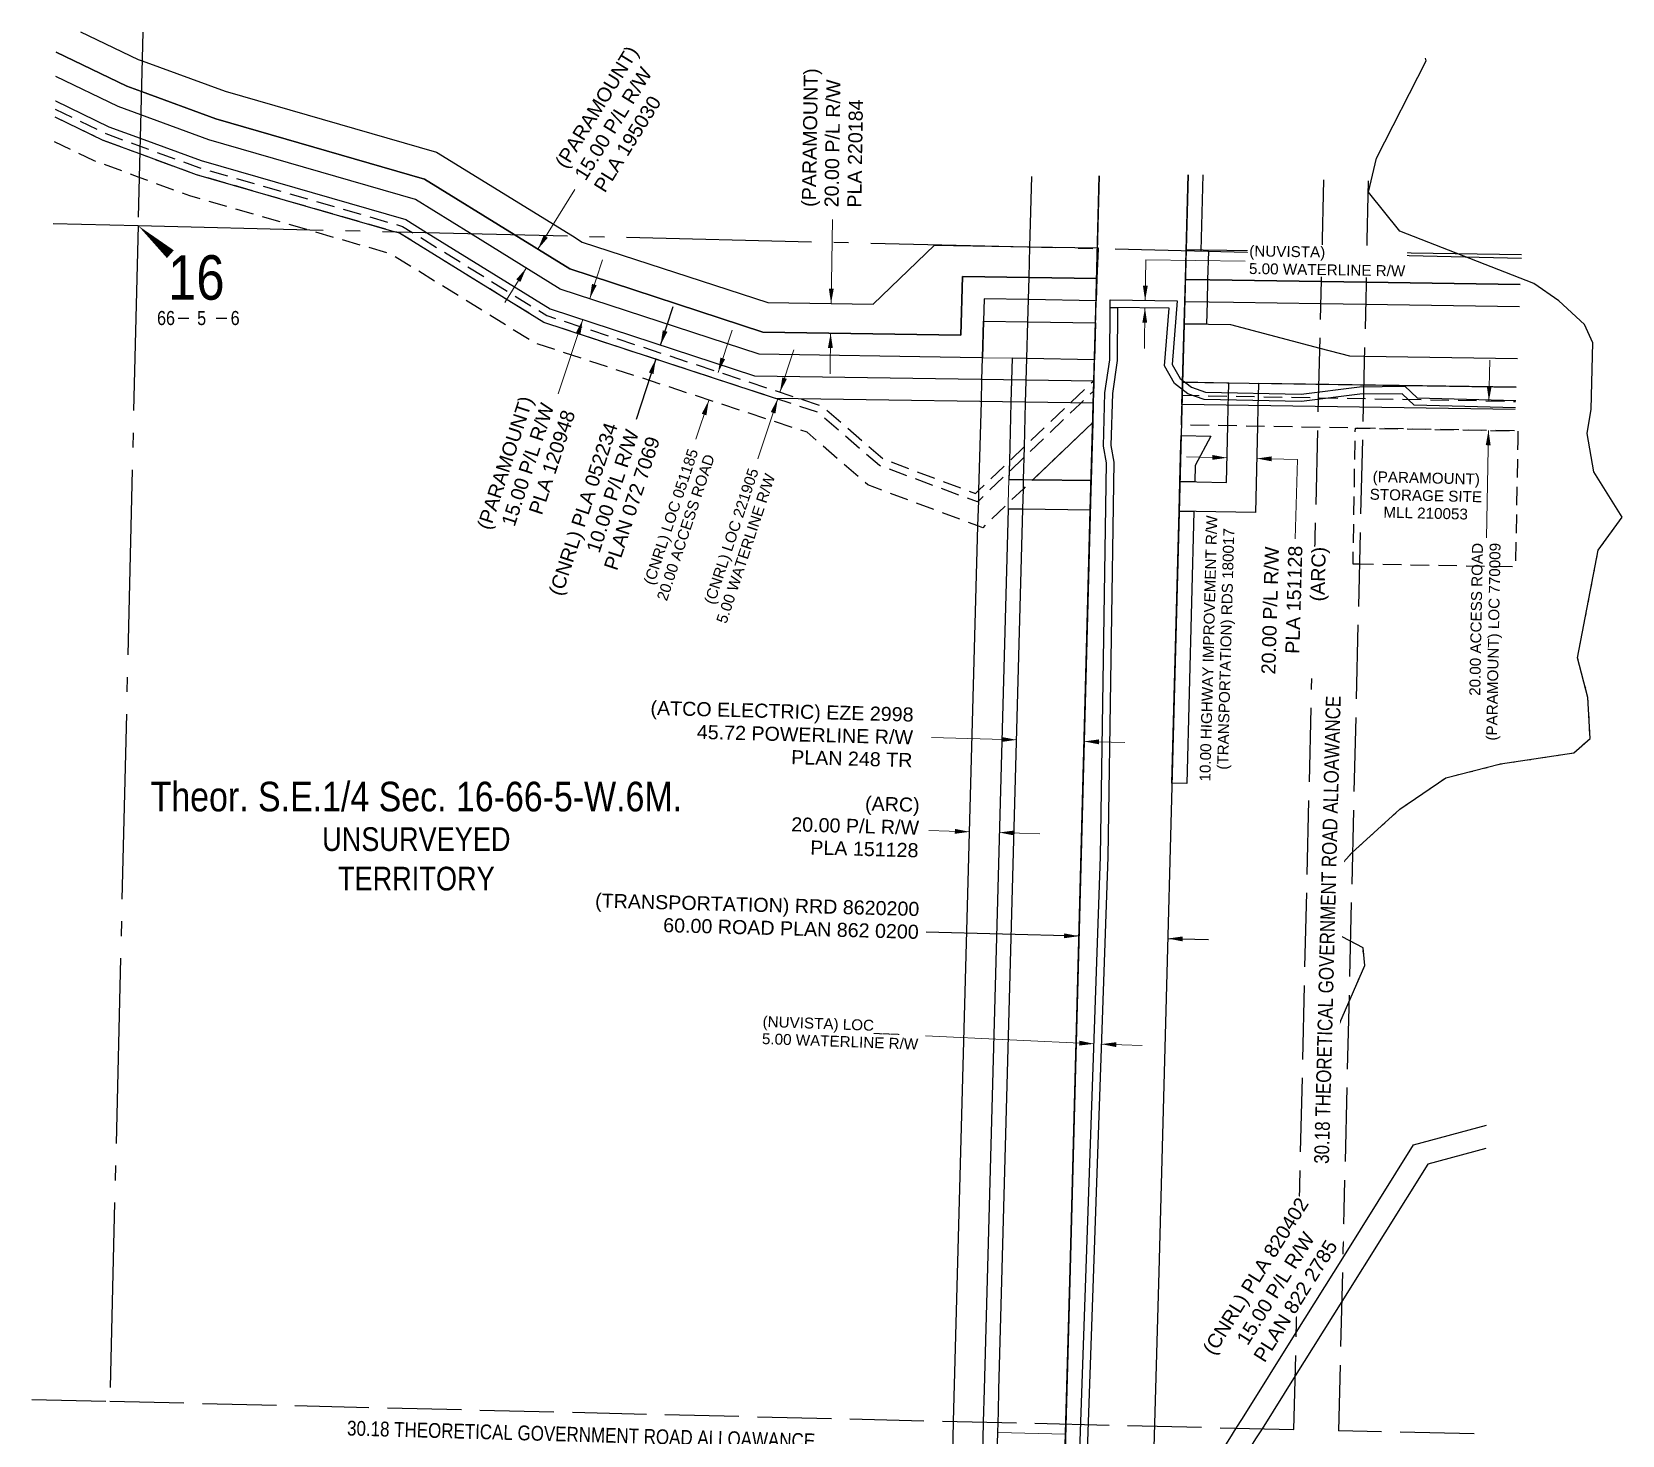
# Model space of a CAD drawing. Extents: x 380192 to 391966, y 6058532 to 6064394.
# Drawn here: x 390892 to 391966, y 6063308 to 6064255 of the extents above; entities that cross this region are included whole.
import ezdxf
from ezdxf.enums import TextEntityAlignment as Align

# ---------------------------------------------------------------- set-up
doc = ezdxf.new("R2010")
doc.units = 0
doc.header["$LTSCALE"] = 5
for name, pattern in [('foc-ACCESSROAD', [3.75, 2.5, -1.25]), ('foc-FLOWLINE', [3.75, 2.5, -1.25]), ('foc-QUARTERLINE', [33, 25, -3, 2, -3]), ('foc-UNSURVEYED', [12.5, 10, -2.5]), ('foc-WHEELTRACKS', [2, 0.4, -1.6])]:
    doc.linetypes.add(name, pattern=pattern)
for name, color, linetype in [('10', 1, 'Continuous'), ('9', 3, 'Continuous'), ('C-RW', 13, 'Continuous'), ('C-SYMBOL', 7, 'Continuous'), ('F-AR', 190, 'foc-ACCESSROAD'), ('F-EZE', 190, 'foc-FLOWLINE'), ('F-RW', 190, 'Continuous'), ('F-WS', 190, 'foc-ACCESSROAD'), ('L-QSEC', 8, 'foc-QUARTERLINE'), ('L-SECLBL', 7, 'Continuous'), ('L-TITLEDB', 4, 'Continuous'), ('L-TITLEDB-T', 4, 'Continuous'), ('L-UNS-T', 3, 'Continuous'), ('L-USEC', 7, 'foc-UNSURVEYED'), ('P-PROPOSED', 10, 'Continuous'), ('T-CREEK', 160, 'Continuous'), ('T-WATER-P3', 160, 'foc-WHEELTRACKS')]:
    doc.layers.add(name, color=color, linetype=linetype)
for name, color, linetype, lineweight in [('C-AR-T', 13, 'Continuous', 9), ('C-RW-T', 13, 'Continuous', 9), ('F-AR-T', 190, 'Continuous', 9), ('F-EZE-T', 190, 'Continuous', 9), ('F-RW-T', 190, 'Continuous', 9), ('F-WS-T', 190, 'Continuous', 9)]:
    doc.layers.add(name, color=color, linetype=linetype, lineweight=lineweight)
doc.styles.add('175L', font='ARIALN.TTF', dxfattribs={"height": 20})
doc.styles.add('80CG', font='ARIALN.TTF', dxfattribs={"height": 10})
doc.styles.add('80L', font='ARIALN.TTF', dxfattribs={"height": 10})
doc.styles.add('A60', font='arial.ttf', dxfattribs={"height": 7.35})
doc.styles.add('A80', font='arial.ttf', dxfattribs={"height": 9.5})
doc.styles.add('foc-LtypeFont', font='ARIALN.TTF', dxfattribs={"height": 7.35})
doc.styles.add('SIMPLEX', font='ARIALN.TTF')
doc.linetypes.add('foc-TOPO-flowdirection-NOLINE', pattern='A,0,[">",foc-LtypeFont,S=0.3,R=0,X=0,Y=-0.945],-20,[">",foc-LtypeFont,S=0.3,R=0,X=0,Y=-0.945],0', length=20)
doc.dimstyles.new('Compass 5 000', dxfattribs={"dimscale": 5, "dimtxt": 9, "dimasz": 2, "dimexe": 0.2, "dimexo": 0.0625, "dimgap": 0.5, "dimtad": 0, "dimtih": 1, "dimtoh": 1, "dimzin": 0, "dimdsep": 46, "dimtxsty": '80CG', "dimcen": 0.1, "dimse1": 1, "dimse2": 1, "dimclrd": 256, "dimclrt": 256, "dimaunit": 1, "dimadec": 4, "dimazin": 0, "dimtfac": 0.06, "dimtofl": 0, "dimtmove": 0, "dimatfit": 1, "dimfxl": 0.2, "dimtolj": 1, "dimtzin": 0, "dimlwd": -1, "dimarcsym": 0})

# ---------------------------------------------------------------- blocks, each defined once
blk = doc.blocks.new('L-SECLBL')
at = {"layer": '9', "color": 7}
for p, q in [((-5.1, -27.8), (-12.3, -27.8)), ((20.7, -27.8), (13.5, -27.8))]:
    blk.add_line(p, q, dxfattribs=at)
at = {"layer": '10', "color": 2, "style": 'SIMPLEX'}
blk.add_attdef('SEC', text='', height=30, dxfattribs=at).set_placement((0, 0), align=Align.MIDDLE)
at = {"layer": '10', "color": 5, "style": '80L'}
blk.add_attdef('TWP', text='', height=9.5, dxfattribs=at).set_placement((-14.4, -27.4), align=Align.MIDDLE_RIGHT)
blk.add_attdef('RGE', text='', height=9.5, dxfattribs=at).set_placement((3.6, -27.4), align=Align.MIDDLE_CENTER)
blk.add_attdef('MER', text='', height=9.5, dxfattribs=at).set_placement((23.2, -27.4), align=Align.MIDDLE_LEFT)

msp = doc.modelspace()

# ---------------------------------------------------------------- linework, layer by layer
at = {"layer": 'C-RW', "flags": 128}
msp.add_lwpolyline([(391893.7, 6064001.4), (391825.4, 6064003.2), (391817.1, 6064011), (391788.7, 6064010.6), (391749.2, 6064005.7), (391683.4, 6064007), (391672.5, 6064010.9), (391663.5, 6064017.9), (391656.8, 6064029.7), (391659.8, 6064068.7), (391620, 6064069.3), (391620, 6064074.3), (391665.2, 6064073.6), (391661.9, 6064030.8), (391667.3, 6064021.2), (391675, 6064015.3), (391684.3, 6064012), (391749, 6064010.7), (391788.4, 6064015.6), (391819.1, 6064016), (391827.4, 6064008.2), (391893.9, 6064006.4)], dxfattribs=at)
at = {"layer": 'C-RW-T'}
msp.add_line((391711.1, 6064100.4), (391644, 6064101.4), dxfattribs=at)
at = {"layer": 'F-AR', "flags": 128}
for points in [[(390907.5, 6064203.2), (390941.7, 6064186.7), (390964.8, 6064178.2), (391004.6, 6064163.7), (391142.1, 6064124), (391148.4, 6064120.1), (391239.6, 6064063.7), (391411, 6064007.4), (391425.4, 6064002.7), (391466.7, 6063966.9), (391529.1, 6063943.6), (391531.4, 6063945.8), (391551.9, 6063965.4), (391562.1, 6063975.2), (391592.7, 6064004.4), (391608, 6064019.1), (391608.9, 6064019.9), (391608.9, 6064018.9), (391608.5, 6064004), (391608.2, 6063991.5), (391567.7, 6063952.9), (391561.4, 6063946.8), (391551.1, 6063937), (391533.9, 6063920.5), (391530.7, 6063921.7), (391456.3, 6063949.4), (391415.3, 6063984.9), (391231.1, 6064045.4), (391133.9, 6064105.5), (391077.5, 6064121.8), (390998.4, 6064144.6), (390964.3, 6064157.1), (390933.9, 6064168.2), (390907.1, 6064181.2)], [(390907.5, 6064203.2), (390941.7, 6064186.7), (390964.8, 6064178.2), (391004.6, 6064163.7), (391142.1, 6064124), (391148.4, 6064120.1), (391239.6, 6064063.7), (391411, 6064007.4), (391425.4, 6064002.7), (391466.7, 6063966.9), (391529.1, 6063943.6), (391531.4, 6063945.8), (391551.9, 6063965.4), (391562.1, 6063975.2), (391592.7, 6064004.4), (391608, 6064019.1), (391608.9, 6064019.9), (391608.9, 6064018.9), (391608.7, 6064012.8), (391599.7, 6064004.2), (391561.9, 6063968.1), (391551.7, 6063958.3), (391531.2, 6063938.7), (391530.3, 6063937.9), (391464.1, 6063962.5), (391422.8, 6063998.3), (391394.1, 6064007.7), (391237.5, 6064059.1), (391140.1, 6064119.4), (391136.5, 6064120.4), (391003, 6064158.9), (390964.7, 6064172.9), (390939.8, 6064182.1), (390907.4, 6064197.7)], [(391893, 6063985.8), (391668.1, 6063989.9), (391668.7, 6064009.9), (391893.8, 6064005.8)]]:
    msp.add_lwpolyline(points, dxfattribs=at)
at = {"layer": 'F-EZE', "linetype": 'Continuous', "flags": 128}
for points in [[(391543.7, 6063294.3), (391544.1, 6063309.3), (391544.3, 6063316.1), (391544.5, 6063323.3), (391544.9, 6063338.2), (391547.1, 6063419.9), (391561, 6063933), (391561.4, 6063946.8), (391561.5, 6063953), (391562.1, 6063975.2), (391562.9, 6064004.8), (391563.3, 6064019.7), (391563.7, 6064034.7), (391564.4, 6064059.5), (391564.8, 6064074.5), (391565.2, 6064089.5), (391565.8, 6064110.1), (391567.1, 6064157.6)], [(391568, 6062513.9), (391587.2, 6063210), (391589.9, 6063309), (391592.9, 6063419.6), (391606.6, 6063932.3), (391608.9, 6064019.6), (391610, 6064059.5), (391612.6, 6064158.1)]]:
    msp.add_lwpolyline(points, dxfattribs=at)
at = {"layer": 'F-RW', "flags": 128}
for points in [[(390924.7, 6064255.4), (390963.6, 6064236.7), (390966.2, 6064235.7), (391022.2, 6064215.3), (391165, 6064174.1), (391256.8, 6064117.5), (391263.4, 6064113.4), (391388.7, 6064072.5), (391459.9, 6064071.5), (391501.3, 6064111.2), (391553, 6064110.4), (391554.5, 6064110.4), (391565.8, 6064110.1), (391611.5, 6064109.6), (391611.9, 6064109.6), (391611.9, 6064109), (391610.9, 6064088.8), (391565.2, 6064089.5), (391520.3, 6064090.2), (391519.2, 6064050.5), (391385.4, 6064052.6), (391255, 6064095.3), (391217.5, 6064118.4), (391157, 6064155.9), (391016, 6064196.7), (390965.7, 6064215.1), (390955.9, 6064218.7), (390908.2, 6064241.7)], [(390908.2, 6064241.7), (390955.9, 6064218.7), (390965.7, 6064215.1), (391016, 6064196.7), (391157, 6064155.9), (391217.5, 6064118.4), (391255, 6064095.3), (391385.4, 6064052.6), (391519.2, 6064050.5), (391520.3, 6064090.2), (391565.2, 6064089.5), (391610.9, 6064088.8), (391610.5, 6064073.8), (391564.8, 6064074.5), (391534.9, 6064075), (391534.5, 6064060), (391533.8, 6064035.2), (391518.8, 6064035.5), (391382.9, 6064037.6), (391248.6, 6064081.6), (391187.9, 6064119.2), (391150.8, 6064142.1), (391011.3, 6064182.5), (390965.3, 6064199.3), (390950, 6064204.9), (390907.9, 6064225.2)], [(390907.6, 6064208.7), (390943.7, 6064191.3), (390965, 6064183.5), (391006.1, 6064168.4), (391144.2, 6064128.6), (391158.2, 6064119.9), (391241.7, 6064068.3), (391379.8, 6064023), (391608.9, 6064019.6), (391608.5, 6064004.6), (391394, 6064007.7), (391237.5, 6064059.1), (391140.1, 6064119.4), (391136.5, 6064120.4), (391003, 6064158.9), (390964.7, 6064172.9), (390939.8, 6064182.1), (390907.4, 6064197.7)], [(391897, 6064084.7), (391792.8, 6064086.3), (391762.7, 6064086.7), (391687.2, 6064087.9), (391670.8, 6064088.1), (391671.3, 6064107.6), (391671.3, 6064108.3), (391682.7, 6064108.2), (391763.2, 6064107), (391793.3, 6064106.5), (391897.8, 6064105)], [(391896.4, 6064069.7), (391792.5, 6064071.3), (391762.3, 6064071.7), (391703.3, 6064072.6), (391686.8, 6064072.9), (391670.4, 6064073.1), (391670.8, 6064088.1), (391687.2, 6064087.9), (391762.7, 6064086.7), (391792.8, 6064086.3), (391897, 6064084.7)], [(391513.7, 6063294.8), (391514.3, 6063316.8), (391530.7, 6063921.7), (391531.2, 6063938.7), (391531.4, 6063945.8), (391533, 6064005.4), (391533.4, 6064020.3), (391533.8, 6064035.2), (391534.5, 6064060), (391564.4, 6064059.5), (391610.1, 6064058.9), (391609.4, 6064033.9), (391563.7, 6064034.7), (391553.8, 6064034.9), (391553.3, 6064019.9), (391552.9, 6064005), (391551.9, 6063965.4), (391551.7, 6063958.3), (391551.5, 6063953.1), (391561.5, 6063953), (391567.7, 6063952.9), (391607.1, 6063952.3), (391606.6, 6063932.3), (391561, 6063933), (391551, 6063933.1), (391534.9, 6063338.5), (391534.3, 6063316.4), (391533.7, 6063294.6)], [(391894.2, 6064015.3), (391720.2, 6064017.9), (391720, 6064009.1), (391719.8, 6064002.2), (391719.5, 6063989.1), (391718.1, 6063930.8), (391678, 6063931.4), (391666.6, 6063931.6), (391667.1, 6063951.6), (391678.6, 6063951.4), (391698.6, 6063951.1), (391699.5, 6063989.4), (391699.8, 6064002.5), (391700, 6064009.4), (391700.2, 6064018.2), (391668.9, 6064018.7), (391670, 6064058.1), (391686.4, 6064057.9), (391701.2, 6064057.7), (391761.6, 6064041.8), (391781.7, 6064036.5), (391791.6, 6064036.3), (391895, 6064034.8)], [(391893.6, 6064000.3), (391668.5, 6064003.7), (391668.9, 6064018.7), (391894.2, 6064015.3)], [(391873.6, 6063501.3), (391834.5, 6063490.7), (391776.4, 6063397.8), (391745, 6063347.7), (391722.6, 6063311.9), (391718.2, 6063305), (391709, 6063290.2), (391704, 6063282.1), (391660.1, 6063212.1), (391648.8, 6063211.6), (391647.2, 6063211.6), (391647.6, 6063226.6), (391649.2, 6063226.6), (391651.6, 6063226.7), (391686.5, 6063282.6), (391691.6, 6063290.6), (391700.8, 6063305.4), (391705.1, 6063312.3), (391709.3, 6063318.8), (391745.7, 6063377), (391777.1, 6063427.2), (391824.9, 6063503.6), (391874.2, 6063517)]]:
    msp.add_lwpolyline(points, dxfattribs=at)
at = {"layer": 'F-WS', "flags": 128}
msp.add_lwpolyline([(391788.3, 6063895.8), (391784, 6063895.9), (391785.6, 6063987.8), (391790.5, 6063987.7), (391890.6, 6063985.9), (391895.4, 6063985.8), (391895.3, 6063979.2), (391893.7, 6063893.9), (391788.3, 6063895.8)], close=True, dxfattribs=at)
at = {"layer": 'L-QSEC'}
for p, q in [((390966.7, 6064255.1), (390963.5, 6064124.5)), ((390906.1, 6064125.9), (390963.5, 6064124.5)), ((390963.5, 6064124.5), (390944.4, 6063330.5)), ((390963.5, 6064124.5), (391763.1, 6064105.4)), ((391897.7, 6064102.2), (391793.3, 6064104.7))]:
    msp.add_line(p, q, dxfattribs=at)
at = {"layer": 'L-SECLBL', "flags": 128}
msp.add_lwpolyline([(390963.5, 6064124.5, 0, 7, 0), (390985.3, 6064105.2, 0, 0, 0)], format="xyseb", dxfattribs=at)
at = {"layer": 'L-TITLEDB', "flags": 128}
for points in [[(391612.6, 6064158.1), (391592.9, 6063419.6), (391568, 6062513.9), (391566.9, 6062480.8), (391546.2, 6061734.4), (391544.6, 6061676.8), (391536.3, 6061377.1)], [(391672.6, 6064158.7), (391669.9, 6064057.9), (391668.9, 6064018), (391666.6, 6063930.7), (391652.9, 6063417.9), (391649.8, 6063307.3), (391647.1, 6063208.4), (391628, 6062512.3)], [(391682.6, 6064158.8), (391681.3, 6064107.4), (391686.3, 6064107.2), (391685.8, 6064087.9), (391685.4, 6064072.9), (391685, 6064057.9), (391670, 6064058.1), (391670.4, 6064073.1), (391670.8, 6064088.1), (391671.3, 6064107.6), (391672.6, 6064158.7)]]:
    msp.add_lwpolyline(points, dxfattribs=at)
for points in [[(391607.1, 6063952.3), (391567.7, 6063952.9), (391608.2, 6063991.5), (391607.1, 6063952.3)], [(391677.2, 6063951.4), (391667.1, 6063951.6), (391667.8, 6063977.1), (391667.9, 6063982.7), (391688, 6063982.4), (391677.4, 6063962.5), (391677.2, 6063951.4)], [(391661.7, 6063747.9), (391666.6, 6063931.6), (391676.6, 6063931.4), (391671.8, 6063747.7), (391661.7, 6063747.9)]]:
    msp.add_lwpolyline(points, close=True, dxfattribs=at)
at = {"layer": 'L-USEC'}
for p, q in [((391763.1, 6064105.4), (391764.4, 6064159.6)), ((391793.3, 6064104.7), (391794.6, 6064159.9)), ((391744.1, 6063311.4), (391763.1, 6064105.4)), ((391793.3, 6064104.7), (391774.3, 6063310.6)), ((390891.7, 6063331.7), (390944.4, 6063330.5)), ((390944.4, 6063330.5), (391744.1, 6063311.4)), ((391865.8, 6063308.4), (391774.3, 6063310.6))]:
    msp.add_line(p, q, dxfattribs=at)
at = {"layer": 'P-PROPOSED', "flags": 128}
msp.add_lwpolyline([(391570.1, 6062589.2), (391579.4, 6062596.6), (391599.1, 6063284.1), (391613.5, 6063698.4), (391617.5, 6063964.4), (391615.4, 6063975.5), (391616.5, 6064011.6), (391619.7, 6064033.8), (391620, 6064069.3), (391625, 6064069.2), (391624.7, 6064033.4), (391621.5, 6064011.2), (391620.4, 6063975.9), (391622.5, 6063964.8), (391618.5, 6063698.2), (391604.1, 6063283.9), (391584.3, 6062594.1), (391569.9, 6062582.6)], close=True, dxfattribs=at)
at = {"layer": 'T-CREEK', "linetype": 'foc-TOPO-flowdirection-NOLINE', "flags": 128}
for points in [[(391965.8, 6063927.5), (391946.7, 6063958.3), (391942.1, 6063984.1), (391944.9, 6064000.5), (391946, 6064045.3), (391940.3, 6064057.7), (391923.1, 6064073.8), (391906.2, 6064085.4), (391815.6, 6064120.8), (391794.4, 6064147.2), (391799.9, 6064170), (391833.5, 6064235.8), (391832.9, 6064237.7)], [(391771.3, 6063577.2), (391791.9, 6063624.8), (391790.8, 6063636.7), (391763, 6063651.3), (391764.8, 6063680.2), (391783.2, 6063700.9), (391815.7, 6063730.4), (391846.8, 6063751.6), (391883.7, 6063760.9), (391933.2, 6063768.4), (391944.1, 6063778.2), (391942.7, 6063805.8), (391935.7, 6063832.6), (391949.6, 6063905.2), (391965.8, 6063927.5)]]:
    msp.add_lwpolyline(points, dxfattribs=at)
at = {"layer": 'T-CREEK', "flags": 128}
msp.add_lwpolyline([(391965.8, 6063927.5), (391946.7, 6063958.3), (391942.1, 6063984.1), (391944.9, 6064000.5), (391946, 6064045.3), (391940.3, 6064057.7), (391923.1, 6064073.8), (391906.2, 6064085.4), (391815.6, 6064120.8), (391794.4, 6064147.2), (391799.9, 6064170), (391833.5, 6064235.8), (391832.9, 6064237.7)], dxfattribs=at)
at = {"layer": 'T-WATER-P3', "flags": 128}
msp.add_lwpolyline([(391771.3, 6063577.2), (391791.9, 6063624.8), (391790.8, 6063636.7), (391763, 6063651.3), (391764.8, 6063680.2), (391783.2, 6063700.9), (391815.7, 6063730.4), (391846.8, 6063751.6), (391883.7, 6063760.9), (391933.2, 6063768.4), (391944.1, 6063778.2), (391942.7, 6063805.8), (391935.7, 6063832.6), (391949.6, 6063905.2), (391965.8, 6063927.5)], dxfattribs=at)

# ---------------------------------------------------------------- block references
at = {"layer": 'L-SECLBL'}
msp.add_blockref('L-SECLBL', (391002.8, 6064089.5), dxfattribs=at).add_auto_attribs({'SEC': '16', 'TWP': '66', 'RGE': '5', 'MER': '6'})

# ---------------------------------------------------------------- texts
at = {"layer": 'C-SYMBOL', "color": 3, "style": '175L'}
msp.add_text('Theor. S.E.1/4 Sec. 16-66-5-W.6M.', height=19.992, dxfattribs=at).set_placement((391151.4, 6063722.9), align=Align.BOTTOM_CENTER)
at = {"layer": 'F-AR-T', "style": 'A60'}
for s, rotation, p in [('(CNRL) LOC 051185', 71.6392, (391341.9, 6063972.2)), ('20.00 ACCESS ROAD', 71.6392, (391353.1, 6063968.5)), ('(CNRL) LOC 221905', 71.7053, (391382.7, 6063959.1)), ('5.00 WATERLINE R/W', 71.7053, (391393.9, 6063955.4))]:
    msp.add_text(s, height=7.35, rotation=rotation, dxfattribs=at).set_placement(p, align=Align.RIGHT)
at = {"layer": 'F-AR-T', "insert": (391862, 6063776.3), "char_height": 7.35, "width": 133.146, "attachment_point": 1, "rotation": 88.961, "line_spacing_factor": 0.971429, "style": 'A60'}
msp.add_mtext('\\pi30.70184;20.00 ACCESS ROAD \\P\\pi0.69519;(PARAMOUNT) LOC 770009', dxfattribs=at)
at = {"layer": 'F-EZE-T', "style": 'A80'}
for s, p in [('(ATCO ELECTRIC) EZE 2998', (391487.1, 6063789.5)), ('45.72 POWERLINE R/W', (391486.7, 6063774.1)), ('PLAN 248 TR', (391486.3, 6063758.7))]:
    msp.add_text(s, height=9.5, rotation=358.5218, dxfattribs=at).set_placement(p, align=Align.RIGHT)
at = {"layer": 'F-RW', "style": 'A80'}
for s, p in [('(CNRL) PLA 052234', (391287.6, 6063989.4)), ('10.00 P/L R/W', (391301.9, 6063984.7)), ('PLAN 072 7069', (391316.1, 6063980))]:
    msp.add_text(s, height=9.5, rotation=71.8231, dxfattribs=at).set_placement(p, align=Align.RIGHT)
at = {"layer": 'F-RW-T', "style": 'A80'}
for s, rotation, p in [('(PARAMOUNT)', 58.2464, (391252.6, 6064162.3)), ('15.00 P/L R/W', 58.2464, (391265.7, 6064154.2)), ('(PARAMOUNT)', 89.088, (391421.2, 6064137.1)), ('20.00 P/L R/W', 89.088, (391436.5, 6064136.8)), ('PLA 195030', 58.2464, (391278.8, 6064146.1)), ('PLA 220184', 89.088, (391451.9, 6064136.6))]:
    msp.add_text(s, height=9.5, rotation=rotation, dxfattribs=at).set_placement(p)
for s, rotation, p in [('(PARAMOUNT)', 71.8202, (391230.4, 6064007.3)), ('15.00 P/L R/W', 71.8202, (391244.6, 6064002.6)), ('PLA 120948', 71.8202, (391258.9, 6063997.9)), ('(ARC)', 358.4352, (391491.2, 6063728.5)), ('20.00 P/L R/W', 358.4352, (391490.8, 6063713.1)), ('PLA 151128', 358.4353, (391490.4, 6063697.8))]:
    msp.add_text(s, height=9.5, rotation=rotation, dxfattribs=at).set_placement(p, align=Align.RIGHT)
at = {"layer": 'F-WS-T', "insert": (391795.4, 6063958.7), "char_height": 7.35, "width": 75.403, "attachment_point": 1, "rotation": 358.6295, "line_spacing_factor": 0.971429, "style": 'A60'}
msp.add_mtext('\\pi1.97703;(PARAMOUNT) \\P\\pi0.26738;STORAGE SITE \\P\\pi9.77074;MLL 210053', dxfattribs=at)
at = {"layer": 'L-TITLEDB-T', "style": 'A60'}
for s, p in [('10.00 HIGHWAY IMPROVEMENT R/W', (391690, 6063838.8)), ('(TRANSPORTATION) RDS 180017', (391701.7, 6063838.5))]:
    msp.add_text(s, height=7.35, rotation=88.4889, dxfattribs=at).set_placement(p, align=Align.CENTER)
at = {"layer": 'L-TITLEDB-T', "style": 'A80'}
for s, p in [('(TRANSPORTATION) RRD 8620200', (391491.1, 6063662.9)), ('60.00 ROAD PLAN 862 0200', (391490.7, 6063647.5))]:
    msp.add_text(s, height=9.5, rotation=358.4722, dxfattribs=at).set_placement(p, align=Align.MIDDLE_RIGHT)
at = {"layer": 'L-UNS-T', "color": 3, "insert": (391151.4, 6063696.7), "char_height": 15.994, "attachment_point": 5, "style": '80L'}
msp.add_mtext_dynamic_manual_height_columns('UNSURVEYED TERRITORY', width=126.364, gutter_width=47.5, heights=[0], dxfattribs=at)

# ---------------------------------------------------------------- leaders
at = {"layer": 'C-AR-T'}
for points in [[(391609.1, 6063571.9), (391495.3, 6063577.3)], [(391614.1, 6063571.7), (391641.6, 6063570.7)]]:
    msp.add_leader(points, dimstyle='Compass 5 000', override={"dimtxsty": '80CG'}, dxfattribs=at)
at = {"layer": 'C-RW-T'}
for points in [[(391643.6, 6064073.9), (391644, 6064101.4)], [(391643.5, 6064068.9), (391643.1, 6064041.5)]]:
    msp.add_leader(points, dimstyle='Compass 5 000', override={"dimtxsty": '80CG'}, dxfattribs=at)
at = {"layer": 'F-AR-T'}
for points in [[(391355.2, 6064025.3), (391364.6, 6064053.8)], [(391397, 6064012), (391406.4, 6064040.5)], [(391875.8, 6064006.1), (391876.3, 6064033.6)], [(391348.9, 6064006.4), (391340.2, 6063980.3)], [(391395.5, 6064007.6), (391382, 6063966.9)], [(391875.5, 6063986.2), (391874.1, 6063913.7)]]:
    msp.add_leader(points, dimstyle='Compass 5 000', override={"dimtxsty": '80CG'}, dxfattribs=at)
at = {"layer": 'F-EZE-T'}
for points in [[(391556.8, 6063777.2), (391499.3, 6063778.7)], [(391602.4, 6063776.1), (391629.9, 6063775.4)]]:
    msp.add_leader(points, dimstyle='Compass 5 000', override={"dimtxsty": '80CG'}, dxfattribs=at)
at = {"layer": 'F-RW'}
for points in [[(391316.3, 6064043.8), (391324.8, 6064069.9)], [(391313.1, 6064034.3), (391299.8, 6063993.5)]]:
    msp.add_leader(points, dimstyle='Compass 5 000', override={"dimtxsty": '80CG'}, dxfattribs=at)
at = {"layer": 'F-RW-T'}
for points in [[(391233.5, 6064108.6), (391258.4, 6064148.8)], [(391431.5, 6064071.9), (391432.4, 6064128.6)], [(391268.5, 6064075.2), (391277.1, 6064101.4)], [(391225.6, 6064095.8), (391211.1, 6064072.5)], [(391263.8, 6064061), (391247.3, 6064010.8)], [(391431.2, 6064051.9), (391430.8, 6064024.4)], [(391699, 6063967.7), (391671.5, 6063968.4)], [(391719, 6063967.2), (391746.5, 6063966.6), (391744.9, 6063913)], [(391525.1, 6063715.1), (391497.6, 6063715.9)], [(391545.1, 6063714.6), (391572.6, 6063713.8)]]:
    msp.add_leader(points, dimstyle='Compass 5 000', override={"dimtxsty": '80CG'}, dxfattribs=at)
at = {"layer": 'L-TITLEDB-T'}
for points in [[(391598.9, 6063644.6), (391495.7, 6063647.3)], [(391658.9, 6063643), (391686.4, 6063642.3)]]:
    msp.add_leader(points, dimstyle='Compass 5 000', override={"dimtxsty": '80CG'}, dxfattribs=at)

# ---------------------------------------------------------------- next in the draw order: texts
at = {"layer": 'C-AR-T', "insert": (391385.4, 6063590.7), "char_height": 7.35, "width": 105.51, "attachment_point": 1, "rotation": 357.958, "line_spacing_factor": 0.948, "style": 'A60', "bg_fill": 3, "box_fill_scale": 1.15, "bg_fill_color": 256, "bg_fill_true_color": 256, "bg_fill_transparency": 0}
msp.add_mtext('(NUVISTA) LOC___\\P5.00 WATERLINE R/W', dxfattribs=at)
at = {"layer": 'C-RW-T', "insert": (391714, 6064111.1), "char_height": 7.35, "width": 105.51, "attachment_point": 1, "rotation": 359.1136, "line_spacing_factor": 0.971429, "style": 'A60', "bg_fill": 3, "box_fill_scale": 1.15, "bg_fill_color": 256, "bg_fill_true_color": 256, "bg_fill_transparency": 0}
msp.add_mtext('(NUVISTA)\\P5.00 WATERLINE R/W', dxfattribs=at)
at = {"layer": 'F-RW-T', "char_height": 9.5, "attachment_point": 1, "style": 'A80', "bg_fill": 3, "box_fill_scale": 1.15, "bg_fill_color": 256, "bg_fill_true_color": 256, "bg_fill_transparency": 0}
for s, insert, width, rotation in [('\\pi0.48381;20.00 P/L R/W \\P\\pi14.79862;PLA 151128\\P\\pi50.6731;(ARC)', (391722, 6063821.1), 86.25, 88.3407), ('\\pi0.44927;(CNRL) PLA 820402\\P\\pi18.20183;15.00 P/L R/W\\P\\pi14.47895;PLAN 822 2785', (391681.7, 6063365.6), 121.113, 57.9734)]:
    msp.add_mtext(s, dxfattribs=dict(at, insert=insert, width=width, rotation=rotation))
at = {"layer": 'L-USEC', "char_height": 9.996, "attachment_point": 1, "style": '80L', "bg_fill": 3, "box_fill_scale": 1.5, "bg_fill_color": 256, "bg_fill_transparency": 0}
for insert, rotation in [((391757.7, 6063490.7), 88.5457), ((391104.5, 6063317.4), 358.414)]:
    msp.add_mtext_dynamic_manual_height_columns('\\pi0.28181;30.18 THEORETICAL GOVERNMENT ROAD ALLOAWANCE', width=315.712, gutter_width=50, heights=[0], dxfattribs=dict(at, insert=insert, rotation=rotation))

# ---------------------------------------------------------------- next in the draw order: linework, layer by layer
at = {"layer": 'F-RW-T', "flags": 128}
for points in [[(390907.9, 6064225.2), (390950, 6064204.9), (390965.3, 6064199.3), (391011.3, 6064182.5), (391150.8, 6064142.1), (391187.9, 6064119.2), (391248.6, 6064081.6), (391382.9, 6064037.6), (391518.8, 6064035.5), (391533.8, 6064035.2), (391553.8, 6064034.9), (391563.7, 6064034.7), (391563.3, 6064019.7), (391562.9, 6064004.8), (391562.1, 6063975.2), (391561.5, 6063953), (391561.4, 6063946.8), (391561, 6063933), (391547.1, 6063419.9), (391544.9, 6063338.2), (391544.5, 6063323.3), (391544.3, 6063316.1), (391544.1, 6063309.3), (391589.8, 6063308.2), (391589.4, 6063293.2)], [(391533.7, 6063294.6), (391534.3, 6063316.4), (391534.9, 6063338.5), (391551, 6063933.1), (391551.1, 6063937), (391551.5, 6063953.1), (391551.9, 6063965.4), (391552.9, 6064005), (391553.3, 6064020.4), (391379.8, 6064023), (391241.7, 6064068.3), (391158.2, 6064119.9), (391144.2, 6064128.6), (391006.1, 6064168.4), (390965, 6064183.5), (390943.7, 6064191.3), (390907.6, 6064208.7)]]:
    msp.add_lwpolyline(points, dxfattribs=at)

doc.saveas('drawing.dxf')
